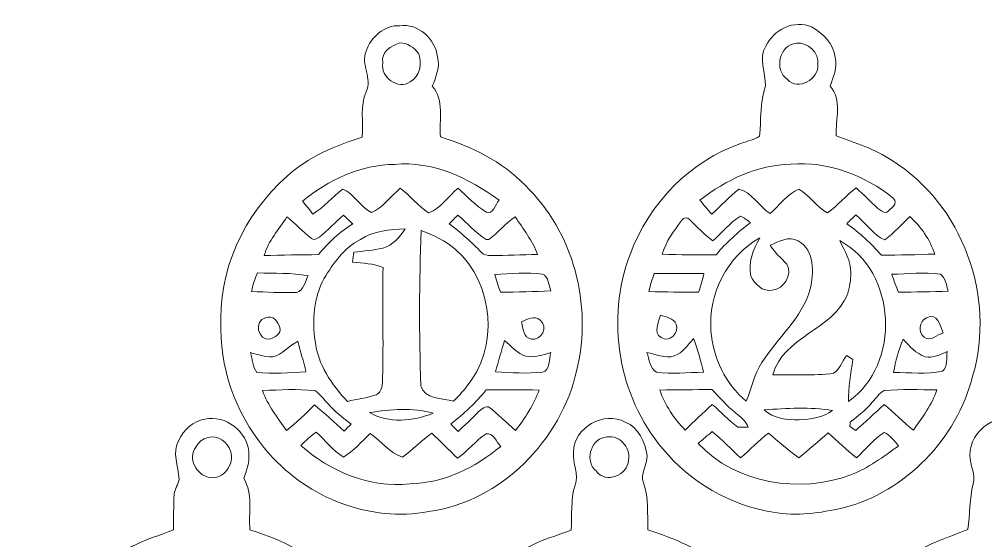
# Model space of a CAD drawing. Header units: centimetres. Extents: x -16.5 to 16.5, y -13.6 to 13.6.
# Drawn here: x -16.51 to 3.71, y 2.71 to 13.63 of the extents above; entities that cross this region are included whole.
import ezdxf

# ---------------------------------------------------------------- set-up
doc = ezdxf.new("R2010")
doc.units = ezdxf.units.CM
doc.header["$MEASUREMENT"] = 0
doc.layers.add('Layer 1', color=7, linetype='Continuous')

msp = doc.modelspace()

# ---------------------------------------------------------------- linework, layer by layer
at = {"layer": 'Layer 1', "color": 250, "lineweight": 9}
for points, knots in [([(-0.88752, 13.06163), (-0.73406, 13.40877), (-0.28885, 13.62572), (0.06922, 13.46662), (0.06922, 13.46662), (0.31052, 13.33609), (0.53241, 13.11279), (0.56557, 12.82739), (0.56557, 12.82739), (0.61002, 12.62313), (0.52465, 12.41817), (0.45692, 12.22802), (0.45692, 12.22802), (0.71939, 11.94297), (0.56416, 11.53234), (0.58604, 11.18874), (0.58604, 11.18874), (0.98256, 11.03492), (1.39848, 10.91533), (1.75267, 10.6705), (1.75267, 10.6705), (3.22552, 9.7554), (3.93143, 7.81089), (3.43966, 6.15601), (3.43966, 6.15601), (3.10416, 4.84826), (2.04689, 3.73877), (0.73244, 3.3987), (0.73244, 3.3987), (0.25372, 3.29569), (-0.24793, 3.21137), (-0.73476, 3.30909), (-0.73476, 3.30909), (-1.63576, 3.44667), (-2.46408, 3.94056), (-3.04687, 4.63624), (-3.04687, 4.63624), (-3.97961, 5.74114), (-4.2449, 7.35722), (-3.72667, 8.70518), (-3.72667, 8.70518), (-3.33685, 9.7681), (-2.47466, 10.66768), (-1.39411, 11.03069), (-1.39411, 11.03069), (-1.26852, 11.07761), (-1.13411, 11.10619), (-1.01875, 11.17709), (-1.01875, 11.17709), (-0.98982, 11.52987), (-1.00958, 11.89359), (-0.89634, 12.23366), (-0.89634, 12.23366), (-0.8847, 12.50848), (-1.05509, 12.80975), (-0.88752, 13.06163), (-0.88752, 13.06163), (-0.88752, 13.06163), (-0.88752, 13.06163), (-0.88752, 13.06163)], [0, 0, 0, 0, 0.0625, 0.0625, 0.0625, 0.0625, 0.125, 0.125, 0.125, 0.125, 0.1875, 0.1875, 0.1875, 0.1875, 0.25, 0.25, 0.25, 0.25, 0.3125, 0.3125, 0.3125, 0.3125, 0.375, 0.375, 0.375, 0.375, 0.4375, 0.4375, 0.4375, 0.4375, 0.5, 0.5, 0.5, 0.5, 0.5625, 0.5625, 0.5625, 0.5625, 0.625, 0.625, 0.625, 0.625, 0.6875, 0.6875, 0.6875, 0.6875, 0.75, 0.75, 0.75, 0.75, 0.8125, 0.8125, 0.8125, 0.8125, 0.875, 0.875, 0.875, 0.875, 1, 1, 1, 1]), ([(-9.25294, 12.95827), (-9.15557, 13.2539), (-8.87335, 13.51037), (-8.54844, 13.49132), (-8.54844, 13.49132), (-8.1625, 13.54635), (-7.80725, 13.21156), (-7.75751, 12.84115), (-7.75751, 12.84115), (-7.70283, 12.62595), (-7.78926, 12.41958), (-7.86687, 12.22449), (-7.86687, 12.22449), (-7.60935, 11.93662), (-7.72894, 11.51717), (-7.6986, 11.1651), (-7.6986, 11.1651), (-7.04455, 10.96155), (-6.40602, 10.65463), (-5.9273, 10.15192), (-5.9273, 10.15192), (-4.90707, 9.17931), (-4.51619, 7.65073), (-4.8411, 6.29147), (-4.8411, 6.29147), (-5.16989, 4.81087), (-6.42084, 3.53416), (-7.94413, 3.32144), (-7.94413, 3.32144), (-9.1658, 3.09213), (-10.45873, 3.6026), (-11.27294, 4.52406), (-11.27294, 4.52406), (-11.91288, 5.23455), (-12.28859, 6.18247), (-12.2893, 7.14096), (-12.2893, 7.14096), (-12.3602, 8.34817), (-11.81446, 9.55608), (-10.90182, 10.33995), (-10.90182, 10.33995), (-10.46755, 10.75764), (-9.89182, 10.97213), (-9.33161, 11.16087), (-9.33161, 11.16087), (-9.30515, 11.47484), (-9.3877, 11.81492), (-9.24941, 12.1109), (-9.24941, 12.1109), (-9.11112, 12.38007), (-9.37253, 12.6831), (-9.25294, 12.95827), (-9.25294, 12.95827), (-9.25294, 12.95827), (-9.25294, 12.95827), (-9.25294, 12.95827)], [0, 0, 0, 0, 0.06666667, 0.06666667, 0.06666667, 0.06666667, 0.13333333, 0.13333333, 0.13333333, 0.13333333, 0.2, 0.2, 0.2, 0.2, 0.26666667, 0.26666667, 0.26666667, 0.26666667, 0.33333333, 0.33333333, 0.33333333, 0.33333333, 0.4, 0.4, 0.4, 0.4, 0.46666667, 0.46666667, 0.46666667, 0.46666667, 0.53333333, 0.53333333, 0.53333333, 0.53333333, 0.6, 0.6, 0.6, 0.6, 0.66666667, 0.66666667, 0.66666667, 0.66666667, 0.73333333, 0.73333333, 0.73333333, 0.73333333, 0.8, 0.8, 0.8, 0.8, 0.86666667, 0.86666667, 0.86666667, 0.86666667, 1, 1, 1, 1]), ([(-0.24687, 13.12831), (-0.606, 13.09021), (-0.72841, 12.56245), (-0.43385, 12.36384), (-0.43385, 12.36384), (-0.21054, 12.11654), (0.22479, 12.38077), (0.20257, 12.67887), (0.20257, 12.67887), (0.23855, 12.92617), (-0.01475, 13.14947), (-0.24687, 13.12831), (-0.24687, 13.12831), (-0.24687, 13.12831), (-0.24687, 13.12831), (-0.24687, 13.12831)], [0, 0, 0, 0, 0.2, 0.2, 0.2, 0.2, 0.4, 0.4, 0.4, 0.4, 0.6, 0.6, 0.6, 0.6, 1, 1, 1, 1]), ([(-8.54915, 13.13254), (-8.72483, 13.07186), (-8.9492, 12.94204), (-8.90192, 12.71556), (-8.90192, 12.71556), (-8.96295, 12.41605), (-8.58619, 12.13947), (-8.32901, 12.31762), (-8.32901, 12.31762), (-8.12687, 12.42945), (-8.07889, 12.6951), (-8.15227, 12.90077), (-8.15227, 12.90077), (-8.23447, 13.03129), (-8.39569, 13.13642), (-8.54915, 13.13254), (-8.54915, 13.13254), (-8.54915, 13.13254), (-8.54915, 13.13254), (-8.54915, 13.13254)], [0, 0, 0, 0, 0.16666667, 0.16666667, 0.16666667, 0.16666667, 0.33333333, 0.33333333, 0.33333333, 0.33333333, 0.5, 0.5, 0.5, 0.5, 0.66666667, 0.66666667, 0.66666667, 0.66666667, 1, 1, 1, 1]), ([(-10.58009, 9.81855), (-10.51024, 9.72753), (-10.43721, 9.63934), (-10.36489, 9.55008), (-10.36489, 9.55008), (-10.13312, 9.69366), (-9.95673, 9.90674), (-9.74083, 10.07008), (-9.74083, 10.07008), (-9.49741, 9.97589), (-9.37641, 9.69931), (-9.14287, 9.58007), (-9.14287, 9.58007), (-8.89381, 9.67814), (-8.7407, 9.92332), (-8.53927, 10.08877), (-8.53927, 10.08877), (-8.32619, 9.93602), (-8.16568, 9.718), (-7.94448, 9.5776), (-7.94448, 9.5776), (-7.68378, 9.66403), (-7.53773, 9.93038), (-7.32501, 10.09019), (-7.32501, 10.09019), (-7.13662, 9.91627), (-6.96059, 9.72435), (-6.73834, 9.59206), (-6.73834, 9.59206), (-6.59511, 9.52186), (-6.55348, 9.7561), (-6.47093, 9.83901), (-6.47093, 9.83901), (-7.09429, 10.30467), (-7.8577, 10.6631), (-8.65427, 10.59007), (-8.65427, 10.59007), (-9.36547, 10.57843), (-10.04245, 10.27328), (-10.58009, 9.81855), (-10.58009, 9.81855), (-10.58009, 9.81855), (-10.58009, 9.81855), (-10.58009, 9.81855)], [0, 0, 0, 0, 0.08333333, 0.08333333, 0.08333333, 0.08333333, 0.16666667, 0.16666667, 0.16666667, 0.16666667, 0.25, 0.25, 0.25, 0.25, 0.33333333, 0.33333333, 0.33333333, 0.33333333, 0.41666667, 0.41666667, 0.41666667, 0.41666667, 0.5, 0.5, 0.5, 0.5, 0.58333333, 0.58333333, 0.58333333, 0.58333333, 0.66666667, 0.66666667, 0.66666667, 0.66666667, 0.75, 0.75, 0.75, 0.75, 0.83333333, 0.83333333, 0.83333333, 0.83333333, 1, 1, 1, 1]), ([(-2.26653, 9.84218), (-2.18927, 9.73988), (-2.10425, 9.64427), (-2.01993, 9.54726), (-2.01993, 9.54726), (-1.82838, 9.71871), (-1.65622, 9.91203), (-1.45231, 10.06902), (-1.45231, 10.06902), (-1.17433, 10.0101), (-1.0318, 9.70284), (-0.79897, 9.5582), (-0.79897, 9.5582), (-0.5993, 9.72577), (-0.44337, 9.97377), (-0.19431, 10.07008), (-0.19431, 10.07008), (0.03147, 9.94025), (0.16482, 9.68837), (0.404, 9.5783), (0.404, 9.5783), (0.62167, 9.72753), (0.78747, 9.94167), (1.00337, 10.09548), (1.00337, 10.09548), (1.15718, 9.95578), (1.30147, 9.80585), (1.45775, 9.66826), (1.45775, 9.66826), (1.50925, 9.63016), (1.56288, 9.5709), (1.63414, 9.5843), (1.63414, 9.5843), (1.71704, 9.65556), (1.9026, 9.76775), (1.77807, 9.88381), (1.77807, 9.88381), (1.1787, 10.36324), (0.41071, 10.65639), (-0.36435, 10.5943), (-0.36435, 10.5943), (-1.06708, 10.57702), (-1.71972, 10.26622), (-2.26653, 9.84218), (-2.26653, 9.84218), (-2.26653, 9.84218), (-2.26653, 9.84218), (-2.26653, 9.84218)], [0, 0, 0, 0, 0.07692308, 0.07692308, 0.07692308, 0.07692308, 0.15384615, 0.15384615, 0.15384615, 0.15384615, 0.23076923, 0.23076923, 0.23076923, 0.23076923, 0.30769231, 0.30769231, 0.30769231, 0.30769231, 0.38461538, 0.38461538, 0.38461538, 0.38461538, 0.46153846, 0.46153846, 0.46153846, 0.46153846, 0.53846154, 0.53846154, 0.53846154, 0.53846154, 0.61538462, 0.61538462, 0.61538462, 0.61538462, 0.69230769, 0.69230769, 0.69230769, 0.69230769, 0.76923077, 0.76923077, 0.76923077, 0.76923077, 0.84615385, 0.84615385, 0.84615385, 0.84615385, 1, 1, 1, 1]), ([(-10.22978, 9.06678), (-10.27599, 9.03397), (-10.34267, 8.98917), (-10.39558, 9.03609), (-10.39558, 9.03609), (-10.57515, 9.17825), (-10.73072, 9.34935), (-10.90888, 9.49364), (-10.90888, 9.49364), (-11.07891, 9.23011), (-11.30081, 8.9867), (-11.38548, 8.67837), (-11.38548, 8.67837), (-11.0073, 8.69319), (-10.62912, 8.6946), (-10.25059, 8.70059), (-10.25059, 8.70059), (-10.04422, 8.9486), (-9.80821, 9.1712), (-9.53375, 9.343), (-9.53375, 9.343), (-9.59795, 9.40474), (-9.66216, 9.46612), (-9.72672, 9.5275), (-9.72672, 9.5275), (-9.89817, 9.37793), (-10.05021, 9.20718), (-10.22978, 9.06678), (-10.22978, 9.06678), (-10.22978, 9.06678), (-10.22978, 9.06678), (-10.22978, 9.06678)], [0, 0, 0, 0, 0.11111111, 0.11111111, 0.11111111, 0.11111111, 0.22222222, 0.22222222, 0.22222222, 0.22222222, 0.33333333, 0.33333333, 0.33333333, 0.33333333, 0.44444444, 0.44444444, 0.44444444, 0.44444444, 0.55555556, 0.55555556, 0.55555556, 0.55555556, 0.66666667, 0.66666667, 0.66666667, 0.66666667, 0.77777778, 0.77777778, 0.77777778, 0.77777778, 1, 1, 1, 1]), ([(-7.51198, 9.34371), (-7.27033, 9.1645), (-7.04737, 8.9613), (-6.83817, 8.7454), (-6.83817, 8.7454), (-6.79055, 8.69001), (-6.71505, 8.68119), (-6.64661, 8.6826), (-6.64661, 8.6826), (-6.31888, 8.68295), (-5.99151, 8.6953), (-5.66378, 8.70377), (-5.66378, 8.70377), (-5.77031, 8.99234), (-5.96399, 9.23717), (-6.13332, 9.49046), (-6.13332, 9.49046), (-6.33758, 9.355), (-6.49139, 9.1592), (-6.68718, 9.01351), (-6.68718, 9.01351), (-6.7013, 9.01492), (-6.72952, 9.01809), (-6.74363, 9.0195), (-6.74363, 9.0195), (-6.96306, 9.1585), (-7.13944, 9.355), (-7.331, 9.52856), (-7.331, 9.52856), (-7.39415, 9.46965), (-7.45448, 9.40827), (-7.51198, 9.34371), (-7.51198, 9.34371), (-7.51198, 9.34371), (-7.51198, 9.34371), (-7.51198, 9.34371)], [0, 0, 0, 0, 0.1, 0.1, 0.1, 0.1, 0.2, 0.2, 0.2, 0.2, 0.3, 0.3, 0.3, 0.3, 0.4, 0.4, 0.4, 0.4, 0.5, 0.5, 0.5, 0.5, 0.6, 0.6, 0.6, 0.6, 0.7, 0.7, 0.7, 0.7, 0.8, 0.8, 0.8, 0.8, 1, 1, 1, 1]), ([(0.80687, 9.34794), (1.07428, 9.15674), (1.31558, 8.93237), (1.53501, 8.68754), (1.53501, 8.68754), (1.90542, 8.69213), (2.27619, 8.6953), (2.64696, 8.71294), (2.64696, 8.71294), (2.54607, 9.01386), (2.35698, 9.28691), (2.12309, 9.49999), (2.12309, 9.49999), (1.95728, 9.32854), (1.79183, 9.15497), (1.60415, 9.00751), (1.60415, 9.00751), (1.35297, 9.10911), (1.20587, 9.36911), (0.99596, 9.53139), (0.99596, 9.53139), (0.9307, 9.47282), (0.86685, 9.41215), (0.80687, 9.34794), (0.80687, 9.34794), (0.80687, 9.34794), (0.80687, 9.34794), (0.80687, 9.34794)], [0, 0, 0, 0, 0.125, 0.125, 0.125, 0.125, 0.25, 0.25, 0.25, 0.25, 0.375, 0.375, 0.375, 0.375, 0.5, 0.5, 0.5, 0.5, 0.625, 0.625, 0.625, 0.625, 0.75, 0.75, 0.75, 0.75, 1, 1, 1, 1]), ([(-1.99665, 8.99022), (-2.17939, 9.11511), (-2.32368, 9.28374), (-2.4849, 9.43261), (-2.4849, 9.43261), (-2.53076, 9.4827), (-2.6066, 9.47882), (-2.64329, 9.42061), (-2.64329, 9.42061), (-2.81227, 9.20507), (-2.97667, 8.97329), (-3.06063, 8.70941), (-3.06063, 8.70941), (-2.68386, 8.69283), (-2.30639, 8.69319), (-1.92927, 8.69883), (-1.92927, 8.69883), (-1.71655, 8.95036), (-1.47066, 9.16908), (-1.21101, 9.37087), (-1.21101, 9.37087), (-1.2784, 9.41885), (-1.34295, 9.47318), (-1.42092, 9.50281), (-1.42092, 9.50281), (-1.64246, 9.37087), (-1.80086, 9.15532), (-1.99665, 8.99022), (-1.99665, 8.99022), (-1.99665, 8.99022), (-1.99665, 8.99022), (-1.99665, 8.99022)], [0, 0, 0, 0, 0.11111111, 0.11111111, 0.11111111, 0.11111111, 0.22222222, 0.22222222, 0.22222222, 0.22222222, 0.33333333, 0.33333333, 0.33333333, 0.33333333, 0.44444444, 0.44444444, 0.44444444, 0.44444444, 0.55555556, 0.55555556, 0.55555556, 0.55555556, 0.66666667, 0.66666667, 0.66666667, 0.66666667, 0.77777778, 0.77777778, 0.77777778, 0.77777778, 1, 1, 1, 1]), ([(-9.36935, 9.0195), (-9.7112, 8.84135), (-9.94297, 8.51891), (-10.13418, 8.19542), (-10.13418, 8.19542), (-10.34725, 7.80066), (-10.3783, 7.33005), (-10.3215, 6.89225), (-10.3215, 6.89225), (-10.26223, 6.39978), (-9.97225, 5.97997), (-9.64346, 5.62508), (-9.64346, 5.62508), (-9.44696, 5.68787), (-9.23424, 5.68893), (-9.04268, 5.76725), (-9.04268, 5.76725), (-8.90721, 5.82157), (-8.91321, 6.00149), (-8.90757, 6.11861), (-8.90757, 6.11861), (-8.8864, 6.88943), (-8.91251, 7.66096), (-8.89769, 8.43248), (-8.89769, 8.43248), (-9.09948, 8.51503), (-9.32032, 8.52103), (-9.5341, 8.54537), (-9.5341, 8.54537), (-9.52634, 8.61452), (-9.51752, 8.68331), (-9.508, 8.75175), (-9.508, 8.75175), (-9.30515, 8.77327), (-9.1016, 8.79126), (-8.90263, 8.83747), (-8.90263, 8.83747), (-8.69167, 8.8978), (-8.54668, 9.06466), (-8.43238, 9.2407), (-8.43238, 9.2407), (-8.75376, 9.23152), (-9.09207, 9.19695), (-9.36935, 9.0195), (-9.36935, 9.0195), (-9.36935, 9.0195), (-9.36935, 9.0195), (-9.36935, 9.0195)], [0, 0, 0, 0, 0.07692308, 0.07692308, 0.07692308, 0.07692308, 0.15384615, 0.15384615, 0.15384615, 0.15384615, 0.23076923, 0.23076923, 0.23076923, 0.23076923, 0.30769231, 0.30769231, 0.30769231, 0.30769231, 0.38461538, 0.38461538, 0.38461538, 0.38461538, 0.46153846, 0.46153846, 0.46153846, 0.46153846, 0.53846154, 0.53846154, 0.53846154, 0.53846154, 0.61538462, 0.61538462, 0.61538462, 0.61538462, 0.69230769, 0.69230769, 0.69230769, 0.69230769, 0.76923077, 0.76923077, 0.76923077, 0.76923077, 0.84615385, 0.84615385, 0.84615385, 0.84615385, 1, 1, 1, 1]), ([(-8.10147, 9.20824), (-8.13992, 8.12557), (-8.14486, 7.03901), (-8.10676, 5.95634), (-8.10676, 5.95634), (-8.03374, 5.66), (-7.65062, 5.69951), (-7.42167, 5.62966), (-7.42167, 5.62966), (-7.33171, 5.72597), (-7.23999, 5.82122), (-7.15708, 5.92353), (-7.15708, 5.92353), (-6.46564, 6.74021), (-6.5743, 8.10334), (-7.3811, 8.80431), (-7.3811, 8.80431), (-7.58077, 9.0001), (-7.84959, 9.09923), (-8.10147, 9.20824), (-8.10147, 9.20824), (-8.10147, 9.20824), (-8.10147, 9.20824), (-8.10147, 9.20824)], [0, 0, 0, 0, 0.14285714, 0.14285714, 0.14285714, 0.14285714, 0.28571429, 0.28571429, 0.28571429, 0.28571429, 0.42857143, 0.42857143, 0.42857143, 0.42857143, 0.57142857, 0.57142857, 0.57142857, 0.57142857, 0.71428571, 0.71428571, 0.71428571, 0.71428571, 1, 1, 1, 1]), ([(-1.01134, 9.05443), (-1.69291, 8.67519), (-2.0986, 7.87721), (-2.03581, 7.10427), (-2.03581, 7.10427), (-1.9903, 6.54018), (-1.73701, 5.99514), (-1.29921, 5.62966), (-1.29921, 5.62966), (-1.18844, 5.89883), (-1.13481, 6.1934), (-0.96901, 6.43894), (-0.96901, 6.43894), (-0.64904, 6.96069), (-0.13187, 7.36709), (0.03817, 7.97493), (0.03817, 7.97493), (0.11472, 8.31501), (0.144, 8.78879), (-0.21195, 8.98705), (-0.21195, 8.98705), (-0.40598, 9.09959), (-0.61729, 8.97329), (-0.79791, 8.89956), (-0.79791, 8.89956), (-0.71042, 8.74363), (-0.56896, 8.63251), (-0.45113, 8.50163), (-0.45113, 8.50163), (-0.32166, 8.28396), (-0.50687, 7.97422), (-0.75346, 7.95588), (-0.75346, 7.95588), (-0.96054, 7.91178), (-1.11506, 8.08464), (-1.20078, 8.24586), (-1.20078, 8.24586), (-1.26605, 8.53126), (-1.15316, 8.81348), (-1.01134, 9.05443), (-1.01134, 9.05443), (-1.01134, 9.05443), (-1.01134, 9.05443), (-1.01134, 9.05443)], [0, 0, 0, 0, 0.08333333, 0.08333333, 0.08333333, 0.08333333, 0.16666667, 0.16666667, 0.16666667, 0.16666667, 0.25, 0.25, 0.25, 0.25, 0.33333333, 0.33333333, 0.33333333, 0.33333333, 0.41666667, 0.41666667, 0.41666667, 0.41666667, 0.5, 0.5, 0.5, 0.5, 0.58333333, 0.58333333, 0.58333333, 0.58333333, 0.66666667, 0.66666667, 0.66666667, 0.66666667, 0.75, 0.75, 0.75, 0.75, 0.83333333, 0.83333333, 0.83333333, 0.83333333, 1, 1, 1, 1]), ([(0.658, 8.9941), (0.7529, 8.77644), (0.90248, 8.57042), (0.88801, 8.321), (0.88801, 8.321), (0.89189, 8.1679), (0.86473, 8.01303), (0.81746, 7.86769), (0.81746, 7.86769), (0.52395, 7.11592), (-0.5291, 6.98997), (-0.74217, 6.18388), (-0.74217, 6.18388), (-0.31884, 6.18494), (0.10837, 6.16553), (0.52853, 6.21563), (0.52853, 6.21563), (0.66612, 6.29712), (0.7021, 6.47351), (0.80546, 6.58957), (0.80546, 6.58957), (0.84744, 6.56029), (0.89048, 6.53066), (0.93317, 6.50138), (0.93317, 6.50138), (0.88554, 6.21069), (0.83898, 5.91824), (0.8418, 5.62296), (0.8418, 5.62296), (1.94494, 6.40789), (1.85815, 8.34182), (0.658, 8.9941), (0.658, 8.9941), (0.658, 8.9941), (0.658, 8.9941), (0.658, 8.9941)], [0, 0, 0, 0, 0.1, 0.1, 0.1, 0.1, 0.2, 0.2, 0.2, 0.2, 0.3, 0.3, 0.3, 0.3, 0.4, 0.4, 0.4, 0.4, 0.5, 0.5, 0.5, 0.5, 0.6, 0.6, 0.6, 0.6, 0.7, 0.7, 0.7, 0.7, 0.8, 0.8, 0.8, 0.8, 1, 1, 1, 1]), ([(-11.528, 8.31607), (-11.58162, 8.19012), (-11.62219, 8.05924), (-11.65041, 7.92484), (-11.65041, 7.92484), (-11.33644, 7.91919), (-11.02141, 7.89626), (-10.70709, 7.90649), (-10.70709, 7.90649), (-10.55504, 7.94671), (-10.53105, 8.13474), (-10.4672, 8.25539), (-10.4672, 8.25539), (-10.81504, 8.32912), (-11.17522, 8.29984), (-11.528, 8.31607), (-11.528, 8.31607), (-11.528, 8.31607), (-11.528, 8.31607), (-11.528, 8.31607)], [0, 0, 0, 0, 0.16666667, 0.16666667, 0.16666667, 0.16666667, 0.33333333, 0.33333333, 0.33333333, 0.33333333, 0.5, 0.5, 0.5, 0.5, 0.66666667, 0.66666667, 0.66666667, 0.66666667, 1, 1, 1, 1]), ([(-6.55595, 8.28079), (-6.52596, 8.15626), (-6.48681, 8.03384), (-6.44024, 7.91461), (-6.44024, 7.91461), (-6.08923, 7.91743), (-5.73786, 7.9206), (-5.38685, 7.94389), (-5.38685, 7.94389), (-5.43024, 8.06242), (-5.43024, 8.23422), (-5.56076, 8.29419), (-5.56076, 8.29419), (-5.89061, 8.33265), (-6.2254, 8.29878), (-6.55595, 8.28079), (-6.55595, 8.28079), (-6.55595, 8.28079), (-6.55595, 8.28079), (-6.55595, 8.28079)], [0, 0, 0, 0, 0.16666667, 0.16666667, 0.16666667, 0.16666667, 0.33333333, 0.33333333, 0.33333333, 0.33333333, 0.5, 0.5, 0.5, 0.5, 0.66666667, 0.66666667, 0.66666667, 0.66666667, 1, 1, 1, 1]), ([(-3.2222, 8.30442), (-3.26736, 8.18201), (-3.30722, 8.05713), (-3.33333, 7.92907), (-3.33333, 7.92907), (-2.9876, 7.91461), (-2.64153, 7.91707), (-2.29545, 7.91425), (-2.29545, 7.91425), (-2.24924, 8.0416), (-2.21361, 8.17213), (-2.18433, 8.30372), (-2.18433, 8.30372), (-2.5304, 8.30725), (-2.87648, 8.30619), (-3.2222, 8.30442), (-3.2222, 8.30442), (-3.2222, 8.30442), (-3.2222, 8.30442), (-3.2222, 8.30442)], [0, 0, 0, 0, 0.16666667, 0.16666667, 0.16666667, 0.16666667, 0.33333333, 0.33333333, 0.33333333, 0.33333333, 0.5, 0.5, 0.5, 0.5, 0.66666667, 0.66666667, 0.66666667, 0.66666667, 1, 1, 1, 1]), ([(1.7495, 8.28961), (1.78865, 8.16261), (1.83628, 8.03843), (1.88814, 7.91602), (1.88814, 7.91602), (2.23386, 7.91707), (2.57958, 7.91954), (2.92495, 7.93401), (2.92495, 7.93401), (2.89179, 8.05924), (2.87521, 8.20953), (2.76409, 8.29314), (2.76409, 8.29314), (2.42895, 8.33829), (2.0864, 8.29596), (1.7495, 8.28961), (1.7495, 8.28961), (1.7495, 8.28961), (1.7495, 8.28961), (1.7495, 8.28961)], [0, 0, 0, 0, 0.16666667, 0.16666667, 0.16666667, 0.16666667, 0.33333333, 0.33333333, 0.33333333, 0.33333333, 0.5, 0.5, 0.5, 0.5, 0.66666667, 0.66666667, 0.66666667, 0.66666667, 1, 1, 1, 1]), ([(2.47093, 7.37874), (2.32205, 7.30818), (2.28995, 7.06794), (2.42789, 6.97057), (2.42789, 6.97057), (2.55242, 6.8605), (2.702, 7.0309), (2.82406, 7.063), (2.82406, 7.063), (2.75738, 7.20023), (2.71152, 7.5015), (2.47093, 7.37874), (2.47093, 7.37874), (2.47093, 7.37874), (2.47093, 7.37874), (2.47093, 7.37874)], [0, 0, 0, 0, 0.2, 0.2, 0.2, 0.2, 0.4, 0.4, 0.4, 0.4, 0.6, 0.6, 0.6, 0.6, 1, 1, 1, 1]), ([(-11.35902, 7.37521), (-11.60949, 7.32123), (-11.51706, 6.89296), (-11.2673, 6.92753), (-11.2673, 6.92753), (-11.1724, 6.9614), (-11.01365, 7.04677), (-11.05916, 7.17236), (-11.05916, 7.17236), (-11.09161, 7.29724), (-11.20662, 7.44753), (-11.35902, 7.37521), (-11.35902, 7.37521), (-11.35902, 7.37521), (-11.35902, 7.37521), (-11.35902, 7.37521)], [0, 0, 0, 0, 0.2, 0.2, 0.2, 0.2, 0.4, 0.4, 0.4, 0.4, 0.6, 0.6, 0.6, 0.6, 1, 1, 1, 1]), ([(-6.00174, 7.29019), (-5.9647, 7.16848), (-5.96399, 6.95223), (-5.79395, 6.93212), (-5.79395, 6.93212), (-5.58616, 6.89331), (-5.43306, 7.19564), (-5.61227, 7.32864), (-5.61227, 7.32864), (-5.72939, 7.43871), (-5.8825, 7.34134), (-6.00174, 7.29019), (-6.00174, 7.29019), (-6.00174, 7.29019), (-6.00174, 7.29019), (-6.00174, 7.29019)], [0, 0, 0, 0, 0.2, 0.2, 0.2, 0.2, 0.4, 0.4, 0.4, 0.4, 0.6, 0.6, 0.6, 0.6, 1, 1, 1, 1]), ([(-3.09273, 7.43095), (-3.13436, 7.28278), (-3.24831, 7.07252), (-3.08109, 6.96528), (-3.08109, 6.96528), (-2.91493, 6.83969), (-2.68563, 7.07076), (-2.76359, 7.24468), (-2.76359, 7.24468), (-2.81121, 7.37627), (-2.98478, 7.39214), (-3.09273, 7.43095), (-3.09273, 7.43095), (-3.09273, 7.43095), (-3.09273, 7.43095), (-3.09273, 7.43095)], [0, 0, 0, 0, 0.2, 0.2, 0.2, 0.2, 0.4, 0.4, 0.4, 0.4, 0.6, 0.6, 0.6, 0.6, 1, 1, 1, 1]), ([(-11.20662, 6.55817), (-11.36608, 6.55359), (-11.51777, 6.60756), (-11.66946, 6.64919), (-11.66946, 6.64919), (-11.63313, 6.50949), (-11.62501, 6.35462), (-11.54176, 6.23221), (-11.54176, 6.23221), (-11.19956, 6.19869), (-10.85384, 6.23115), (-10.5113, 6.24914), (-10.5113, 6.24914), (-10.56174, 6.46292), (-10.62595, 6.67353), (-10.67851, 6.88661), (-10.67851, 6.88661), (-10.86548, 6.79454), (-11.00236, 6.61215), (-11.20662, 6.55817), (-11.20662, 6.55817), (-11.20662, 6.55817), (-11.20662, 6.55817), (-11.20662, 6.55817)], [0, 0, 0, 0, 0.14285714, 0.14285714, 0.14285714, 0.14285714, 0.28571429, 0.28571429, 0.28571429, 0.28571429, 0.42857143, 0.42857143, 0.42857143, 0.42857143, 0.57142857, 0.57142857, 0.57142857, 0.57142857, 0.71428571, 0.71428571, 0.71428571, 0.71428571, 1, 1, 1, 1]), ([(-6.35734, 6.90425), (-6.41872, 6.68623), (-6.48504, 6.46927), (-6.5436, 6.24985), (-6.5436, 6.24985), (-6.21799, 6.2248), (-5.89026, 6.20681), (-5.56429, 6.24032), (-5.56429, 6.24032), (-5.38614, 6.27066), (-5.43235, 6.52995), (-5.38614, 6.64813), (-5.38614, 6.64813), (-5.55512, 6.60157), (-5.72975, 6.53912), (-5.90755, 6.57264), (-5.90755, 6.57264), (-6.09275, 6.62379), (-6.21446, 6.78819), (-6.35734, 6.90425), (-6.35734, 6.90425), (-6.35734, 6.90425), (-6.35734, 6.90425), (-6.35734, 6.90425)], [0, 0, 0, 0, 0.14285714, 0.14285714, 0.14285714, 0.14285714, 0.28571429, 0.28571429, 0.28571429, 0.28571429, 0.42857143, 0.42857143, 0.42857143, 0.42857143, 0.57142857, 0.57142857, 0.57142857, 0.57142857, 0.71428571, 0.71428571, 0.71428571, 0.71428571, 1, 1, 1, 1]), ([(-2.80416, 6.58181), (-2.99572, 6.51231), (-3.18798, 6.62026), (-3.37707, 6.65201), (-3.37707, 6.65201), (-3.32451, 6.51267), (-3.32204, 6.31617), (-3.1774, 6.23715), (-3.1774, 6.23715), (-2.85249, 6.19834), (-2.52194, 6.2315), (-2.19526, 6.23856), (-2.19526, 6.23856), (-2.24853, 6.47739), (-2.31062, 6.71516), (-2.4034, 6.94164), (-2.4034, 6.94164), (-2.52017, 6.80653), (-2.62777, 6.64319), (-2.80416, 6.58181), (-2.80416, 6.58181), (-2.80416, 6.58181), (-2.80416, 6.58181), (-2.80416, 6.58181)], [0, 0, 0, 0, 0.14285714, 0.14285714, 0.14285714, 0.14285714, 0.28571429, 0.28571429, 0.28571429, 0.28571429, 0.42857143, 0.42857143, 0.42857143, 0.42857143, 0.57142857, 0.57142857, 0.57142857, 0.57142857, 0.71428571, 0.71428571, 0.71428571, 0.71428571, 1, 1, 1, 1]), ([(1.7823, 6.23468), (2.12379, 6.2308), (2.47481, 6.18987), (2.811, 6.25831), (2.811, 6.25831), (2.92284, 6.35462), (2.8865, 6.54195), (2.90696, 6.67142), (2.90696, 6.67142), (2.76409, 6.60051), (2.60851, 6.53066), (2.44412, 6.56311), (2.44412, 6.56311), (2.25467, 6.62838), (2.11603, 6.78219), (1.98833, 6.92859), (1.98833, 6.92859), (1.88532, 6.70916), (1.83205, 6.47069), (1.7823, 6.23468), (1.7823, 6.23468), (1.7823, 6.23468), (1.7823, 6.23468), (1.7823, 6.23468)], [0, 0, 0, 0, 0.14285714, 0.14285714, 0.14285714, 0.14285714, 0.28571429, 0.28571429, 0.28571429, 0.28571429, 0.42857143, 0.42857143, 0.42857143, 0.42857143, 0.57142857, 0.57142857, 0.57142857, 0.57142857, 0.71428571, 0.71428571, 0.71428571, 0.71428571, 1, 1, 1, 1]), ([(-11.42005, 5.85297), (-11.30857, 5.54394), (-11.10326, 5.28112), (-10.91523, 5.01583), (-10.91523, 5.01583), (-10.71485, 5.1901), (-10.51553, 5.36543), (-10.33067, 5.55629), (-10.33067, 5.55629), (-10.12148, 5.37637), (-9.92216, 5.18481), (-9.7119, 5.00595), (-9.7119, 5.00595), (-9.66286, 5.05393), (-9.61383, 5.10226), (-9.5655, 5.15094), (-9.5655, 5.15094), (-9.73307, 5.28288), (-9.90522, 5.41094), (-10.04528, 5.57357), (-10.04528, 5.57357), (-10.14123, 5.66494), (-10.21108, 5.78806), (-10.32891, 5.85438), (-10.32891, 5.85438), (-10.69156, 5.89319), (-11.05704, 5.87061), (-11.42005, 5.85297), (-11.42005, 5.85297), (-11.42005, 5.85297), (-11.42005, 5.85297), (-11.42005, 5.85297)], [0, 0, 0, 0, 0.11111111, 0.11111111, 0.11111111, 0.11111111, 0.22222222, 0.22222222, 0.22222222, 0.22222222, 0.33333333, 0.33333333, 0.33333333, 0.33333333, 0.44444444, 0.44444444, 0.44444444, 0.44444444, 0.55555556, 0.55555556, 0.55555556, 0.55555556, 0.66666667, 0.66666667, 0.66666667, 0.66666667, 0.77777778, 0.77777778, 0.77777778, 0.77777778, 1, 1, 1, 1]), ([(-6.74045, 5.86673), (-6.95635, 5.60003), (-7.2093, 5.3672), (-7.47917, 5.15553), (-7.47917, 5.15553), (-7.42978, 5.10261), (-7.37898, 5.05005), (-7.32748, 4.99854), (-7.32748, 4.99854), (-7.19095, 5.12237), (-7.06148, 5.2529), (-6.93095, 5.38307), (-6.93095, 5.38307), (-6.86393, 5.44551), (-6.78914, 5.52136), (-6.69001, 5.51642), (-6.69001, 5.51642), (-6.48857, 5.36473), (-6.31641, 5.17917), (-6.12486, 5.01583), (-6.12486, 5.01583), (-5.93295, 5.28147), (-5.73998, 5.55311), (-5.63344, 5.86638), (-5.63344, 5.86638), (-6.00244, 5.87202), (-6.37145, 5.87167), (-6.74045, 5.86673), (-6.74045, 5.86673), (-6.74045, 5.86673), (-6.74045, 5.86673), (-6.74045, 5.86673)], [0, 0, 0, 0, 0.11111111, 0.11111111, 0.11111111, 0.11111111, 0.22222222, 0.22222222, 0.22222222, 0.22222222, 0.33333333, 0.33333333, 0.33333333, 0.33333333, 0.44444444, 0.44444444, 0.44444444, 0.44444444, 0.55555556, 0.55555556, 0.55555556, 0.55555556, 0.66666667, 0.66666667, 0.66666667, 0.66666667, 0.77777778, 0.77777778, 0.77777778, 0.77777778, 1, 1, 1, 1]), ([(-3.10614, 5.86426), (-2.99889, 5.54888), (-2.8091, 5.26489), (-2.57803, 5.02677), (-2.57803, 5.02677), (-2.39, 5.20668), (-2.20267, 5.38766), (-2.01076, 5.56334), (-2.01076, 5.56334), (-1.82732, 5.40988), (-1.66751, 5.22997), (-1.47525, 5.08674), (-1.47525, 5.08674), (-1.42162, 5.0878), (-1.31403, 5.08956), (-1.2604, 5.09062), (-1.2604, 5.09062), (-1.30803, 5.21903), (-1.42127, 5.30264), (-1.52181, 5.38695), (-1.52181, 5.38695), (-1.70349, 5.533), (-1.85342, 5.71221), (-2.01711, 5.87696), (-2.01711, 5.87696), (-2.38012, 5.87308), (-2.74348, 5.87167), (-3.10614, 5.86426), (-3.10614, 5.86426), (-3.10614, 5.86426), (-3.10614, 5.86426), (-3.10614, 5.86426)], [0, 0, 0, 0, 0.11111111, 0.11111111, 0.11111111, 0.11111111, 0.22222222, 0.22222222, 0.22222222, 0.22222222, 0.33333333, 0.33333333, 0.33333333, 0.33333333, 0.44444444, 0.44444444, 0.44444444, 0.44444444, 0.55555556, 0.55555556, 0.55555556, 0.55555556, 0.66666667, 0.66666667, 0.66666667, 0.66666667, 0.77777778, 0.77777778, 0.77777778, 0.77777778, 1, 1, 1, 1]), ([(1.58969, 5.85403), (1.48139, 5.80464), (1.41824, 5.69669), (1.33957, 5.61202), (1.33957, 5.61202), (1.20692, 5.44904), (1.04182, 5.31816), (0.87602, 5.19081), (0.87602, 5.19081), (0.87461, 5.16858), (0.87214, 5.12413), (0.87108, 5.10191), (0.87108, 5.10191), (0.91094, 5.07545), (0.95151, 5.04864), (0.99173, 5.02183), (0.99173, 5.02183), (1.19599, 5.1961), (1.38966, 5.38201), (1.58863, 5.56193), (1.58863, 5.56193), (1.80241, 5.39577), (1.98268, 5.19116), (2.19999, 5.02888), (2.19999, 5.02888), (2.38485, 5.29417), (2.5877, 5.55664), (2.69071, 5.86708), (2.69071, 5.86708), (2.32382, 5.87202), (1.95552, 5.89037), (1.58969, 5.85403), (1.58969, 5.85403), (1.58969, 5.85403), (1.58969, 5.85403), (1.58969, 5.85403)], [0, 0, 0, 0, 0.1, 0.1, 0.1, 0.1, 0.2, 0.2, 0.2, 0.2, 0.3, 0.3, 0.3, 0.3, 0.4, 0.4, 0.4, 0.4, 0.5, 0.5, 0.5, 0.5, 0.6, 0.6, 0.6, 0.6, 0.7, 0.7, 0.7, 0.7, 0.8, 0.8, 0.8, 0.8, 1, 1, 1, 1]), ([(-9.18485, 5.3926), (-8.77281, 5.15765), (-8.27221, 5.21762), (-7.84606, 5.37849), (-7.84606, 5.37849), (-8.27751, 5.50937), (-8.74635, 5.45857), (-9.18485, 5.3926), (-9.18485, 5.3926), (-9.18485, 5.3926), (-9.18485, 5.3926), (-9.18485, 5.3926)], [0, 0, 0, 0, 0.25, 0.25, 0.25, 0.25, 0.5, 0.5, 0.5, 0.5, 1, 1, 1, 1]), ([(-0.92244, 5.45116), (-0.73088, 5.2663), (-0.44408, 5.23596), (-0.18972, 5.24196), (-0.18972, 5.24196), (0.05052, 5.25396), (0.31122, 5.28676), (0.50913, 5.43669), (0.50913, 5.43669), (0.03605, 5.51572), (-0.44655, 5.47973), (-0.92244, 5.45116), (-0.92244, 5.45116), (-0.92244, 5.45116), (-0.92244, 5.45116), (-0.92244, 5.45116)], [0, 0, 0, 0, 0.2, 0.2, 0.2, 0.2, 0.4, 0.4, 0.4, 0.4, 0.6, 0.6, 0.6, 0.6, 1, 1, 1, 1]), ([(-12.62655, 5.25396), (-12.19193, 5.35944), (-11.73261, 4.99149), (-11.7058, 4.55299), (-11.7058, 4.55299), (-11.69204, 4.36637), (-11.74743, 4.18398), (-11.8134, 4.01147), (-11.8134, 4.01147), (-11.61478, 3.69538), (-11.71533, 3.29286), (-11.68428, 2.94114), (-11.68428, 2.94114), (-10.85455, 2.69208), (-10.05903, 2.23947), (-9.54116, 1.52933), (-9.54116, 1.52933), (-8.67191, 0.41984), (-8.44472, -1.15496), (-8.96084, -2.46553), (-8.96084, -2.46553), (-9.4572, -3.80679), (-10.73778, -4.86018), (-12.18381, -4.95332), (-12.18381, -4.95332), (-13.48486, -5.0782), (-14.80813, -4.40969), (-15.52921, -3.33019), (-15.52921, -3.33019), (-16.43267, -2.05948), (-16.50887, -0.2649), (-15.71653, 1.07777), (-15.71653, 1.07777), (-15.34682, 1.71066), (-14.80495, 2.24864), (-14.15408, 2.58907), (-14.15408, 2.58907), (-13.87715, 2.73794), (-13.57376, 2.82437), (-13.28166, 2.93621), (-13.28166, 2.93621), (-13.27954, 3.18562), (-13.28589, 3.43539), (-13.26649, 3.68374), (-13.26649, 3.68374), (-13.25379, 3.79663), (-13.18288, 3.89223), (-13.16595, 4.00336), (-13.16595, 4.00336), (-13.18218, 4.27182), (-13.31976, 4.56216), (-13.17053, 4.81298), (-13.17053, 4.81298), (-13.0714, 5.031), (-12.86926, 5.22044), (-12.62655, 5.25396), (-12.62655, 5.25396), (-12.62655, 5.25396), (-12.62655, 5.25396), (-12.62655, 5.25396)], [0, 0, 0, 0, 0.0625, 0.0625, 0.0625, 0.0625, 0.125, 0.125, 0.125, 0.125, 0.1875, 0.1875, 0.1875, 0.1875, 0.25, 0.25, 0.25, 0.25, 0.3125, 0.3125, 0.3125, 0.3125, 0.375, 0.375, 0.375, 0.375, 0.4375, 0.4375, 0.4375, 0.4375, 0.5, 0.5, 0.5, 0.5, 0.5625, 0.5625, 0.5625, 0.5625, 0.625, 0.625, 0.625, 0.625, 0.6875, 0.6875, 0.6875, 0.6875, 0.75, 0.75, 0.75, 0.75, 0.8125, 0.8125, 0.8125, 0.8125, 0.875, 0.875, 0.875, 0.875, 1, 1, 1, 1]), ([(-4.91377, 4.56674), (-4.90989, 5.08251), (-4.27383, 5.43422), (-3.82863, 5.19575), (-3.82863, 5.19575), (-3.54993, 5.07792), (-3.40917, 4.77735), (-3.37284, 4.49266), (-3.37284, 4.49266), (-3.36508, 4.29899), (-3.5263, 4.11272), (-3.44621, 3.92046), (-3.44621, 3.92046), (-3.33544, 3.60719), (-3.37001, 3.26676), (-3.35555, 2.94044), (-3.35555, 2.94044), (-2.81157, 2.75488), (-2.25841, 2.54462), (-1.82344, 2.15445), (-1.82344, 2.15445), (-1.06391, 1.51874), (-0.53509, 0.60152), (-0.41656, -0.38696), (-0.41656, -0.38696), (-0.15445, -1.98046), (-0.95066, -3.71965), (-2.384, -4.49188), (-2.384, -4.49188), (-3.56828, -5.18791), (-5.15119, -5.10078), (-6.25785, -4.29009), (-6.25785, -4.29009), (-7.29043, -3.57008), (-7.92614, -2.33288), (-7.94131, -1.077), (-7.94131, -1.077), (-8.00904, 0.46182), (-7.1024, 2.01898), (-5.69165, 2.65963), (-5.69165, 2.65963), (-5.45528, 2.77216), (-5.19987, 2.83602), (-4.95857, 2.93585), (-4.95857, 2.93585), (-4.94693, 3.24877), (-4.97339, 3.5705), (-4.88061, 3.87389), (-4.88061, 3.87389), (-4.79136, 4.09931), (-4.93846, 4.33603), (-4.91377, 4.56674), (-4.91377, 4.56674), (-4.91377, 4.56674), (-4.91377, 4.56674), (-4.91377, 4.56674)], [0, 0, 0, 0, 0.06666667, 0.06666667, 0.06666667, 0.06666667, 0.13333333, 0.13333333, 0.13333333, 0.13333333, 0.2, 0.2, 0.2, 0.2, 0.26666667, 0.26666667, 0.26666667, 0.26666667, 0.33333333, 0.33333333, 0.33333333, 0.33333333, 0.4, 0.4, 0.4, 0.4, 0.46666667, 0.46666667, 0.46666667, 0.46666667, 0.53333333, 0.53333333, 0.53333333, 0.53333333, 0.6, 0.6, 0.6, 0.6, 0.66666667, 0.66666667, 0.66666667, 0.66666667, 0.73333333, 0.73333333, 0.73333333, 0.73333333, 0.8, 0.8, 0.8, 0.8, 0.86666667, 0.86666667, 0.86666667, 0.86666667, 1, 1, 1, 1]), ([(3.38215, 4.49725), (3.37369, 5.03171), (3.9847, 5.45151), (4.47471, 5.21127), (4.47471, 5.21127), (4.93085, 5.00595), (5.03774, 4.40976), (4.80421, 4.00089), (4.80421, 4.00089), (5.0635, 3.71549), (4.93191, 3.29216), (4.96471, 2.94185), (4.96471, 2.94185), (5.351, 2.80427), (5.74506, 2.67586), (6.09113, 2.45008), (6.09113, 2.45008), (7.3121, 1.69549), (8.02682, 0.24098), (7.93722, -1.18495), (7.93722, -1.18495), (7.89277, -2.65215), (6.95826, -4.06502), (5.60853, -4.65381), (5.60853, -4.65381), (5.05292, -4.89652), (4.43837, -4.99248), (3.83441, -4.95085), (3.83441, -4.95085), (2.5951, -4.83302), (1.45281, -4.04244), (0.87214, -2.94672), (0.87214, -2.94672), (0.29782, -1.89156), (0.20786, -0.57429), (0.65835, 0.54226), (0.65835, 0.54226), (0.95892, 1.30002), (1.48174, 1.97771), (2.176, 2.41304), (2.176, 2.41304), (2.5249, 2.66704), (2.94541, 2.78381), (3.33806, 2.94785), (3.33806, 2.94785), (3.38744, 3.26394), (3.37086, 3.5899), (3.44742, 3.90211), (3.44742, 3.90211), (3.51832, 4.10178), (3.37404, 4.29616), (3.38215, 4.49725), (3.38215, 4.49725), (3.38215, 4.49725), (3.38215, 4.49725), (3.38215, 4.49725)], [0, 0, 0, 0, 0.06666667, 0.06666667, 0.06666667, 0.06666667, 0.13333333, 0.13333333, 0.13333333, 0.13333333, 0.2, 0.2, 0.2, 0.2, 0.26666667, 0.26666667, 0.26666667, 0.26666667, 0.33333333, 0.33333333, 0.33333333, 0.33333333, 0.4, 0.4, 0.4, 0.4, 0.46666667, 0.46666667, 0.46666667, 0.46666667, 0.53333333, 0.53333333, 0.53333333, 0.53333333, 0.6, 0.6, 0.6, 0.6, 0.66666667, 0.66666667, 0.66666667, 0.66666667, 0.73333333, 0.73333333, 0.73333333, 0.73333333, 0.8, 0.8, 0.8, 0.8, 0.86666667, 0.86666667, 0.86666667, 0.86666667, 1, 1, 1, 1]), ([(-12.55635, 4.86943), (-12.67171, 4.85532), (-12.76343, 4.7703), (-12.81705, 4.67152), (-12.81705, 4.67152), (-12.99697, 4.44257), (-12.7973, 4.0845), (-12.53553, 4.03546), (-12.53553, 4.03546), (-12.23567, 3.97796), (-11.99543, 4.31486), (-12.0935, 4.58615), (-12.0935, 4.58615), (-12.14677, 4.77418), (-12.35773, 4.93716), (-12.55635, 4.86943), (-12.55635, 4.86943), (-12.55635, 4.86943), (-12.55635, 4.86943), (-12.55635, 4.86943)], [0, 0, 0, 0, 0.16666667, 0.16666667, 0.16666667, 0.16666667, 0.33333333, 0.33333333, 0.33333333, 0.33333333, 0.5, 0.5, 0.5, 0.5, 0.66666667, 0.66666667, 0.66666667, 0.66666667, 1, 1, 1, 1]), ([(-10.61995, 4.70574), (-10.00365, 4.15541), (-9.17391, 3.81074), (-8.33854, 3.90352), (-8.33854, 3.90352), (-7.63086, 3.91269), (-6.96905, 4.24254), (-6.43354, 4.68669), (-6.43354, 4.68669), (-6.52667, 4.77982), (-6.59088, 4.9735), (-6.74363, 4.94916), (-6.74363, 4.94916), (-6.96165, 4.8024), (-7.12533, 4.58897), (-7.34194, 4.43904), (-7.34194, 4.43904), (-7.52045, 4.61507), (-7.6993, 4.79041), (-7.87816, 4.96574), (-7.87816, 4.96574), (-8.08665, 4.80452), (-8.27927, 4.62389), (-8.48776, 4.46303), (-8.48776, 4.46303), (-8.76081, 4.5417), (-8.93791, 4.80028), (-9.16862, 4.95374), (-9.16862, 4.95374), (-9.34678, 4.783), (-9.51364, 4.59497), (-9.72284, 4.46126), (-9.72284, 4.46126), (-9.9472, 4.59144), (-10.10525, 4.81157), (-10.29575, 4.98443), (-10.29575, 4.98443), (-10.41216, 4.90153), (-10.51553, 4.80275), (-10.61995, 4.70574)], [0, 0, 0, 0, 0.09090909, 0.09090909, 0.09090909, 0.09090909, 0.18181818, 0.18181818, 0.18181818, 0.18181818, 0.27272727, 0.27272727, 0.27272727, 0.27272727, 0.36363636, 0.36363636, 0.36363636, 0.36363636, 0.45454545, 0.45454545, 0.45454545, 0.45454545, 0.54545455, 0.54545455, 0.54545455, 0.54545455, 0.63636364, 0.63636364, 0.63636364, 0.63636364, 0.72727273, 0.72727273, 0.72727273, 0.72727273, 0.81818182, 0.81818182, 0.81818182, 0.81818182, 1, 1, 1, 1]), ([(-4.26607, 4.87013), (-4.56981, 4.82392), (-4.67811, 4.34979), (-4.43399, 4.16634), (-4.43399, 4.16634), (-4.23361, 3.8947), (-3.781, 4.08414), (-3.76089, 4.39459), (-3.76089, 4.39459), (-3.70445, 4.67399), (-3.98138, 4.9682), (-4.26607, 4.87013), (-4.26607, 4.87013), (-4.26607, 4.87013), (-4.26607, 4.87013), (-4.26607, 4.87013)], [0, 0, 0, 0, 0.2, 0.2, 0.2, 0.2, 0.4, 0.4, 0.4, 0.4, 0.6, 0.6, 0.6, 0.6, 1, 1, 1, 1]), ([(-2.01006, 4.99713), (-2.10778, 4.91423), (-2.2062, 4.83168), (-2.30427, 4.74878), (-2.30427, 4.74878), (-1.50876, 3.89823), (-0.17879, 3.68974), (0.89048, 4.09261), (0.89048, 4.09261), (1.25878, 4.22596), (1.56958, 4.47467), (1.88884, 4.6941), (1.88884, 4.6941), (1.80277, 4.80205), (1.71387, 4.91776), (1.58792, 4.97949), (1.58792, 4.97949), (1.36603, 4.83556), (1.20057, 4.62178), (1.00725, 4.44433), (1.00725, 4.44433), (0.79982, 4.60626), (0.6192, 4.79922), (0.4167, 4.96644), (0.4167, 4.96644), (0.21244, 4.79182), (0.00677, 4.61896), (-0.19854, 4.44539), (-0.19854, 4.44539), (-0.41868, 4.60837), (-0.62858, 4.78441), (-0.83284, 4.96574), (-0.83284, 4.96574), (-1.03851, 4.80452), (-1.21842, 4.61331), (-1.41951, 4.4468), (-1.41951, 4.4468), (-1.61283, 4.63448), (-1.80509, 4.82286), (-2.01006, 4.99713)], [0, 0, 0, 0, 0.09090909, 0.09090909, 0.09090909, 0.09090909, 0.18181818, 0.18181818, 0.18181818, 0.18181818, 0.27272727, 0.27272727, 0.27272727, 0.27272727, 0.36363636, 0.36363636, 0.36363636, 0.36363636, 0.45454545, 0.45454545, 0.45454545, 0.45454545, 0.54545455, 0.54545455, 0.54545455, 0.54545455, 0.63636364, 0.63636364, 0.63636364, 0.63636364, 0.72727273, 0.72727273, 0.72727273, 0.72727273, 0.81818182, 0.81818182, 0.81818182, 0.81818182, 1, 1, 1, 1])]:
    msp.add_open_spline(points, degree=3, knots=knots, dxfattribs=at)

doc.saveas('drawing.dxf')
